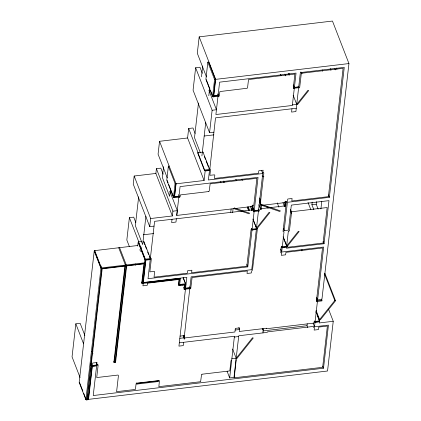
<?xml version="1.0" encoding="UTF-8"?>
<svg xmlns="http://www.w3.org/2000/svg" width="421" height="421" viewBox="0 0 421 421"><rect width="100%" height="100%" fill="white"/><g stroke="black" fill="none" stroke-linecap="round" stroke-linejoin="round"><path stroke-width="0.63" d="M84.863 335.458L80.153 323.312L75.833 323.828L72.049 356.85L80.058 377.495M94.23 251L79.174 382.352L85.895 399.671L86.763 399.566L101.814 268.214L100.951 268.319L94.23 251L95.099 250.895M137.551 245.532L94.704 250.616L94.625 251.279L101.114 267.998M85.895 399.671L100.951 268.319M86.289 399.95L86.363 399.287L87.9 399.103L87.826 399.766L86.289 399.95L83.742 393.382M101.419 267.935L101.345 268.598L144.845 263.435L144.919 262.772L101.419 267.935L94.704 250.616M91.273 365.949L87.431 399.487L88.294 399.387L92.141 365.849L91.273 365.949L90.81 364.754M90.82 363.181L91.667 366.233L97.24 365.57L96.388 362.518M135.836 222.604L133.715 217.136L129.394 217.652L126.832 240.007L129.421 246.69M134.167 176.025L150.655 218.531L172.357 215.957L155.87 173.447L134.167 176.025L133.236 184.114L149.729 226.619L154.049 226.109M115.144 362.449L126.311 265.014L119.596 247.701M138.656 196.849L135.351 225.677L142.682 244.569L145.908 216.383M135.509 265.204L135.657 263.93M137.704 246.064L138.146 242.233L144.861 259.552L142.156 283.165L143.024 283.059L145.729 259.452L144.861 259.552M138.541 242.517L138.614 241.854L141.856 241.47M138.614 241.854L145.334 259.168L145.256 259.836L150.439 259.22L150.518 258.557L143.798 241.238M183.64 342.299L183.261 345.609L178.936 346.125L186.819 277.355L143.319 282.517L145.882 260.157L150.202 259.646L148.018 278.691L247.79 266.861L252.016 230.013L251.542 228.798M149.729 226.619L150.655 218.531M155.87 173.447L156.417 168.668L160.833 168.142L163.19 174.215M159.554 141.309L176.041 183.819L204.08 180.493L187.592 137.983L159.554 141.309L158.075 154.181L167.263 177.862M136.888 384.084L136.962 383.42L158.67 380.847L158.591 381.51L136.888 384.084L136.425 382.889M163.574 166.642L162.332 177.457L169.663 196.349L170.463 189.35M168.363 166.179L166.763 180.151L173.478 197.47L174.347 197.37L175.946 183.393L175.078 183.498L168.363 166.179L169.231 166.074M173.478 197.47L175.078 183.498M173.873 197.749L173.952 197.086L179.33 196.449L179.251 197.112L173.873 197.749L170.863 189.987M172.357 215.957L172.905 211.179L156.417 168.668M176.041 183.819L174.562 196.691L178.983 196.165L180.077 186.603L258.047 177.357L254.231 210.674L258.552 210.158L262.751 173.531L261.573 170.494M172.026 219.262L171.647 222.572L175.967 222.056L176.346 218.746M208.495 191.566A0.868 0.61 -21.2 0 0 208.748 191.487L208.811 191.46A0.937 0.653 -21.2 0 0 208.958 191.371A0.868 0.61 -21.2 0 0 209.195 191.15L210.137 183.835L256.899 178.288L253.784 205.501L252.211 205.764A0.868 0.605 -21.2 0 0 251.879 206.016A0.926 0.647 -21.2 0 0 251.721 206.269L251.674 206.548L176.725 215.441L178.783 197.496L179.383 197.412A0.937 0.653 -21.2 0 0 179.63 197.317L180.141 196.744L180.356 194.912L208.479 191.576M176.773 215.431L177.32 210.653L169.784 191.218M187.592 137.983L188.676 128.494L192.997 127.984L195.118 133.452M202.317 73.307L199.959 67.234L195.639 67.749L193.071 90.178L209.558 132.689L213.879 132.173M316.66 297.463L317.602 299.894L321.923 299.378L348.951 63.56L332.464 21.05L199.18 36.859L197.302 53.257L206.485 76.943M198.48 102.982L194.507 137.662L200.412 152.897M201.475 76.843L202.717 66.023M178.799 284.912L179.509 278.734L180.377 278.628L179.667 284.807L178.799 284.912L178.336 283.717M207.848 62.182L205.88 79.316L212.6 96.635L213.468 96.53L215.431 79.395L208.711 62.076L207.848 62.182L214.563 79.495L212.6 96.635M197.896 152.697L197.823 153.36L204.538 170.679L209.626 170.079L209.705 169.416L202.985 152.097L197.896 152.697L204.617 170.016L204.538 170.679M184.398 288.959L184.945 284.18L185.814 284.08L185.266 288.859L184.398 288.959L183.703 287.169M184.793 289.243L184.872 288.58L190.055 287.964L189.982 288.627L184.793 289.243L184.33 288.048M185.419 283.796L185.34 284.459L179.199 285.191L179.272 284.528L185.419 283.796L183.103 277.823M201.906 155.912L205.732 122.516M208.805 95.735L209.679 88.1M202.911 152.76L202.985 152.097M252.016 230.013L256.336 229.503L251.732 269.656L191.139 276.844L184.019 338.989L184.703 338.91L184.814 337.931M212.994 96.914L213.068 96.251L218.541 95.604L218.467 96.267L212.994 96.914L212.531 95.72M204.08 180.493L205.164 171.005L209.484 170.494L208.4 179.977L262.751 173.531M209.558 132.689L212.126 110.255L195.639 67.749M281.738 246.327L282.212 247.543L286.533 247.032L286.396 248.206L324.038 243.743L328.98 200.643L291.337 205.111L288.469 230.113L284.149 230.629L287.396 202.312L329.359 197.338L344.252 67.381L300.368 72.586L298.731 86.852L294.411 87.368L296.047 73.096L219.609 82.163L218.11 95.257L213.789 95.767L215.668 79.364L199.18 36.859M230.745 212.295L231.124 208.99M232.634 212.716L233.081 208.837M236.028 359.855L235.997 359.834A0.937 0.653 -21.2 0 1 236.165 359.992L234.223 377.795L322.665 367.307L327.391 326.049L318.75 327.075L318.46 329.575L314.14 330.085L314.429 327.585L314.071 327.617A0.916 0.642 -21.2 0 1 313.771 327.554A0.868 0.605 -21.2 0 1 313.645 327.485L313.519 326.412L267.33 331.89L267.277 332.38L238.76 335.763L233.987 377.405L229.666 377.916L234.434 336.274L179.32 342.815M251.705 209.953L252.121 206.353L252.984 206.248L252.574 209.853L251.705 209.953L250.316 206.374M251.842 229.855L251.921 229.192L256.626 228.635L256.547 229.298L251.842 229.855L251.379 228.661M258.257 209.126L258.647 210.984L253.942 211.542L252.858 207.89M260.857 205.316L261.725 205.211L261.309 208.816L260.446 208.916L260.857 205.316L259.468 201.733M262.357 328.733L262.246 329.711L263.335 329.585L262.957 332.895M294.2 87.573L298.905 87.015L298.826 87.679L294.121 88.236L293.274 85.184M291.958 108.765L291.579 112.075L295.9 111.565L298.6 88.031L299.205 87.878A0.868 0.61 -21.2 0 0 299.484 87.684L299.542 87.626A0.926 0.647 -21.2 0 0 299.699 87.373L301.331 73.27L343.104 68.313L328.396 196.654L291.806 200.991L292.095 198.491L287.775 199.001L287.485 201.506L284.643 202.033A0.937 0.653 -21.2 0 0 284.37 202.401L284.322 202.68L262.141 205.306L261.694 204.611A0.937 0.653 -21.2 0 0 261.452 204.595L260.215 204.738L263.825 173.194A0.937 0.653 -21.2 0 0 263.788 173.015L263.625 172.82M284.354 206.085L284.77 202.48L285.638 202.375L285.222 205.98L284.354 206.085L282.965 202.501M286.291 202.443L285.912 205.753L285.043 205.853L285.422 202.548L286.291 202.443L285.827 201.249M282.038 247.385L282.117 246.722L286.822 246.164L286.743 246.827L282.038 247.385L281.575 246.19M317.602 299.894L323.66 247.053L281.696 252.032L282.212 247.543M301.862 250.863L302.01 249.558M322.449 71.238L322.597 69.933M313.787 209.611L311.898 204.738L312.187 202.175M318.108 209.1L316.218 204.222L316.508 201.664M307.725 327.538L307.02 325.717L307.241 323.754M320.913 208.895L321.791 201.212M314.866 322.128L314.94 321.465L319.644 320.907L319.571 321.57L314.866 322.128L314.403 320.934M321.549 299.047L321.939 300.904L317.234 301.462L316.382 298.41M314.519 326.775L315.034 322.291L319.355 321.776L319.223 322.954L333.243 321.291L327.543 371.006L88.536 399.355L92.32 366.333L96.641 365.823L93.236 395.535L323.507 368.222L328.443 325.128L314.519 326.775L313.108 323.133M261.72 205.359L262.246 204.701L280.339 210.868L279.818 211.526L261.72 205.359L261.246 204.132M256.489 228.15L269.119 212.305L269.872 212.563L257.236 228.408L256.489 228.15L252.926 218.967M286.648 245.996L298.389 231.271L299.136 231.524L287.396 246.248L286.648 245.996L283.086 236.812M324.854 273.224L335.542 300.778L320.36 319.823L319.607 319.571L334.795 300.52L324.344 273.582M202.001 374.269L201.706 374.443A0.937 0.653 -21.2 0 0 201.538 374.616L200.622 381.71L158.854 386.662L159.427 380.773A0.868 0.605 -21.2 0 0 159.101 380.547L136.83 383.121L136.072 383.789L135.42 389.441L116.601 391.677L118.438 375.643L118.117 375.137A0.895 0.626 -21.2 0 0 117.817 375.074L96.714 377.563L98.146 365.07A0.937 0.653 -21.2 0 0 98.104 364.891L98.072 364.839A0.868 0.605 -21.2 0 0 97.751 364.607L96.777 364.644L97.019 362.513L92.699 363.023L92.457 365.16L91.089 365.56L102.171 268.824L124.905 266.13L113.849 362.602L115.575 362.397L126.632 265.925L143.94 263.872L141.724 283.338A0.916 0.642 -21.2 0 0 141.793 283.512A0.868 0.605 -21.2 0 0 141.924 283.649L143.187 283.691L142.94 285.827L147.261 285.312L147.508 283.18L179.004 279.444L178.367 285.028A0.874 0.61 -21.2 0 0 178.415 285.217L178.436 285.259A0.937 0.653 -21.2 0 0 178.52 285.359A0.874 0.61 -21.2 0 0 178.688 285.464L184.44 284.896L183.972 289.138A0.937 0.653 -21.2 0 0 184.119 289.406A0.868 0.61 -21.2 0 0 184.356 289.543L185.429 289.49M288.953 231.071L288.343 231.218L286.664 245.853L287.106 245.832A0.853 0.595 -21.2 0 1 287.343 245.906A0.937 0.653 -21.2 0 1 287.448 245.953A0.937 0.653 -21.2 0 1 287.58 246.09L287.611 246.148A0.853 0.595 -21.2 0 1 287.648 246.327L287.543 247.274L323.075 243.059L327.143 207.537L291.616 211.752L289.464 230.498A0.853 0.595 -21.2 0 1 289.38 230.692L289.338 230.755A0.937 0.653 -21.2 0 1 288.943 231.076M281.738 246.517L282.344 246.369L284.022 231.729L283.58 231.755A0.889 0.621 -21.2 0 1 283.365 231.697A0.937 0.653 -21.2 0 1 283.101 231.487L283.08 231.439A0.889 0.621 -21.2 0 1 283.044 231.261L285.864 206.558L284.549 206.7A0.916 0.642 -21.2 0 1 284.249 206.637A0.868 0.605 -21.2 0 1 284.122 206.569L283.943 205.985L261.762 208.616L261.604 209.09A0.868 0.605 -21.2 0 1 260.904 209.505L259.652 209.669L259.41 210.874A0.868 0.605 -21.2 0 1 258.71 211.289L258.415 211.337L256.468 228.324L256.747 228.298A0.853 0.595 -21.2 0 1 256.989 228.314L257.194 228.387M231.697 360.197L231.471 360.281A0.868 0.605 -21.2 0 0 231.134 360.534A0.926 0.647 -21.2 0 0 230.982 360.786L229.803 370.922L202.254 374.19A0.937 0.653 -21.2 0 0 202.022 374.253M214.563 79.495L215.431 79.395M215.668 79.364L348.951 63.56M212.126 110.255L216.447 109.744L208.911 90.31M292.4 104.908L296.721 104.392L297.468 104.65L308.698 90.562L307.951 90.31L296.721 104.392L293.158 95.209M296.279 108.255L215.52 117.833L209.826 169.074A0.937 0.653 -21.2 0 1 210.068 169.095L210.537 169.579L209.884 175.304L214.41 174.847A0.937 0.653 -21.2 0 1 214.589 174.925L214.763 175.131A0.937 0.653 -21.2 0 1 214.805 175.31L214.447 178.462L258.52 173.236L258.81 170.737L263.13 170.221L262.841 172.726L263.43 172.731A0.937 0.653 -21.2 0 1 263.614 172.81M204.206 136.015L213.91 134.862M204.617 170.016L209.705 169.416M172.905 211.179L177.32 210.653M254.016 210.879L258.726 210.321M311.898 204.738L316.218 204.222M143.272 234.792L153.702 233.555M145.334 259.168L150.518 258.557M189.908 287.58L185.587 288.106L185.119 286.88M189.75 288.98L190.576 288.69A0.937 0.653 -21.2 0 0 190.745 288.517L192.102 277.528L247.316 270.982L247.032 273.482L251.353 272.966L251.916 270.429A0.853 0.595 -21.2 0 0 252.168 270.356L252.247 270.319A0.937 0.653 -21.2 0 0 252.463 270.177L257.415 228.614M317.308 300.799L322.012 300.241M180.083 336.116L184.409 335.605M235.15 330.038L239.475 329.527L238.765 327.701M179.83 338.326L184.151 337.816L183.209 335.384M184.13 338.016L234.929 331.99L235.339 328.385L239.665 327.87L239.249 331.474L266.682 328.222L266.625 328.712L313.903 323.102L314.05 321.833A0.853 0.595 -21.2 0 1 314.134 321.639L314.177 321.576A0.937 0.653 -21.2 0 1 314.571 321.255L315.171 321.112L317.387 301.773L317.029 301.799A0.895 0.626 -21.2 0 1 316.729 301.741A0.937 0.653 -21.2 0 1 316.466 301.531A0.905 0.631 -21.2 0 1 316.408 301.362L322.512 247.985L285.922 252.326L285.638 254.826L281.317 255.337L281.602 252.837L281.244 252.868A0.895 0.626 -21.2 0 1 280.944 252.805A0.937 0.653 -21.2 0 1 280.823 252.742A0.895 0.626 -21.2 0 1 280.728 252.653L281.223 247.09A0.853 0.595 -21.2 0 1 281.307 246.895L281.349 246.832A0.937 0.653 -21.2 0 1 281.744 246.511M91.752 351.246L93.057 351.093M262.662 330.974L307.02 325.717M234.35 337.047L238.67 336.532M91.746 365.565L97.314 364.907M231.86 358.76L236.181 358.25L236.928 358.503L253.263 338.016L252.511 337.763L236.181 358.25L232.618 349.067M262.088 175.957L263.899 176.573M235.539 179.672L236.749 180.083M334.795 300.52L335.542 300.778M336.447 68.023L336.916 69.244M334.816 68.655L335.29 69.875M330.259 68.56L330.969 70.386M301.573 72.196L302.052 73.422M300.826 71.938L301.541 73.775M288.995 73.401L289.464 74.612M293.469 84.937L294.411 87.368M288.869 73.838L289.332 75.033M288.564 73.901L289.027 75.096M293.195 85.847L294.121 88.236M284.943 74.033L285.654 75.854M328.417 194.907L329.359 197.338M280.623 74.543L281.096 75.759M280.323 74.485L280.796 75.701M308.019 202.448L310.845 209.737M323.096 241.312L324.038 243.743M290.585 209.484L291.774 212.542M290.316 210.453L291.5 213.515M328.533 309.146L333.243 321.291M285.175 201.18L285.638 202.375M316.308 299.073L317.234 301.462M277.255 202.911L278.913 207.195M316.05 310.388L319.607 319.571M315.939 311.356L319.644 320.907M315.866 312.019L316.56 313.808M317.255 315.603L317.95 317.392M318.413 318.586L319.571 321.57M283.207 228.198L284.149 230.629M283.575 237.802L286.822 246.164M267.73 207.048L268.209 208.274M266.982 206.795L267.461 208.021M280.518 248.995L281.696 252.032M259.631 197.965L260.82 201.028M259.583 199.849L260.799 202.822M217.846 93.809L218.541 95.604M217.773 94.472L218.467 96.267M322.796 366.402L323.507 368.222M258.826 204.738L260.446 208.916M258.184 209.79L258.647 210.984M213.315 94.551L213.789 95.767M206.279 79.595L209.984 89.152M210.447 90.347L212.068 94.525M252.521 205.053L252.984 206.248M241.98 179.093L242.454 180.309M252.816 207.027L254.231 210.674M252.553 207.958L253.942 211.542M248.18 206.722L249.6 210.395M253.147 219.673L256.626 228.635M256.084 228.103L256.547 229.298M247.622 207.032L248.795 210.068M247.195 207.021L248.385 210.084M224.014 181.056L224.488 182.282M223.251 181.104L223.73 182.325M220.525 181.661L220.993 182.877M246.848 264.43L247.79 266.861M204.301 156.344L205.459 159.327M206.153 161.117L208.469 167.09M208.932 168.284L209.626 170.079M188.676 128.494L198.102 152.786M262.862 328.369L263.335 329.585M178.63 194.66L179.33 196.449M167.158 180.43L168.084 182.819M168.779 184.614L170.4 188.792M227.072 371.238L229.666 377.916M189.592 286.769L190.055 287.964M183.267 277.507L185.814 284.08M182.546 284.186L183.009 285.38M183.872 335.505L184.582 337.326M183.288 335.263L184.703 338.91M143.724 241.901L144.882 244.885M145.345 246.08L146.503 249.069M147.66 252.053L148.587 254.442M149.281 256.231L150.439 259.22M140.63 246.311L141.324 248.106M129.394 217.652L138.814 241.938M138.772 243.112L145.024 259.236M139.825 249.637L140.519 251.426M142.851 281.302L143.319 282.517M141.693 281.97L142.156 283.165M118.727 247.801L125.442 265.119L114.275 362.549L113.812 361.355M100.656 265.23L101.35 267.019M91.989 351.172L92.915 353.561M75.833 323.828L83.605 343.868M90.741 363.844L91.204 365.039M79.574 382.631L82.816 390.993M257.173 228.382A0.853 0.595 -21.2 0 1 257.357 228.55M251.274 210.005L251.595 210.511A0.931 0.653 -21.2 0 0 251.816 210.568L253.216 210.432L253.437 211.816A0.931 0.653 -21.2 0 0 253.658 211.874L254.095 211.847L252.147 228.84L251.205 229.24A0.931 0.653 -21.2 0 0 251.079 229.429L246.827 266.177L191.613 272.724L191.897 270.224L187.577 270.74L187.292 273.24L154.065 277.176L154.596 271.656A0.868 0.61 -21.2 0 0 154.407 271.482L154.202 271.408A0.853 0.595 -21.2 0 0 153.96 271.392L149.844 271.877L151.35 258.72A0.937 0.653 -21.2 0 0 151.307 258.541L151.144 258.347A0.937 0.653 -21.2 0 0 150.955 258.257L150.365 258.247L154.596 221.33L251.274 210.005M293.295 88.005L293.295 88.131A0.937 0.653 -21.2 0 0 293.495 88.442L294.279 88.542L292.337 105.455L215.899 114.523L217.952 96.651L218.515 96.583A0.937 0.653 -21.2 0 0 218.767 96.504L219.357 95.899L219.857 91.562L247.069 88.263A0.868 0.61 -21.2 0 0 247.348 88.068L247.401 88.01A0.926 0.647 -21.2 0 0 247.559 87.752L248.516 79.532L294.9 74.033L293.295 88.005M142.624 282.78L142.551 283.444L179.904 279.012L179.983 278.349L142.624 282.78M234.465 207.995L233.939 208.653L249.048 213.805L249.574 213.147L234.465 207.995"/></g></svg>
